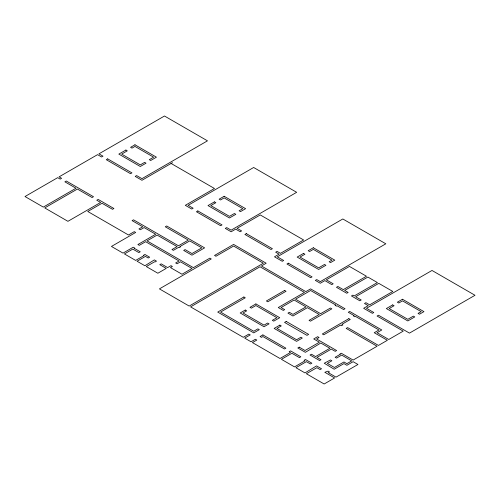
<?xml version="1.0" encoding="UTF-8"?>
<svg xmlns="http://www.w3.org/2000/svg" width="500" height="500" viewBox="0 0 500 500"><rect width="100%" height="100%" fill="white"/><g stroke="black" fill="none" stroke-linecap="round" stroke-linejoin="round"><path stroke-width="0.75" d="M172.506 162.65L141.95 180.287L135.213 176.4L136.619 175.588L141.95 178.663L207.481 140.831L164.481 116.006L98.95 153.837L102.987 156.169L101.581 156.981L97.544 154.65L59.088 176.85L61.594 178.3L60.188 179.112L57.681 177.662L25 196.531L43.312 207.106L75.994 188.238L64.881 181.825L66.287 181.012L93.488 196.713L92.081 197.525L77.4 189.05L44.725 207.919L67.931 221.319L100.612 202.45L96.775 200.238L98.181 199.425L113.919 208.506L112.513 209.319L102.019 203.263L87.769 211.488L128.475 234.988L134.269 231.644L135.675 232.456L111.45 246.444L123.012 253.119L133.206 247.231L134.613 248.044L134.213 248.275L140.244 251.762L138.831 252.575L132.8 249.094L124.419 253.931L135.656 260.419L144.037 255.575L143.525 255.281L144.931 254.469L149.65 257.194L148.244 258.006L145.444 256.388L137.062 261.231L144.894 265.756L154.344 259.9L156.5 261.144L155.087 261.956L154.688 261.725L146.306 266.569L157.856 273.238L166.238 268.394L159.781 264.669L161.188 263.856L167.644 267.581L170.969 265.669L172.375 266.481L170.463 267.581L181.988 274.237L191.994 268.456L180.475 261.806L177.069 263.769L175.656 262.956L179.062 260.994L145.625 241.688L139.306 245.338L137.9 244.525L155.688 234.25L144.131 227.575L140.369 229.75L138.956 228.938L142.719 226.762L132.1 220.631L133.506 219.819L178.481 245.781L188.337 240.094L165.275 226.781L166.688 225.969L204.613 247.862L191.944 255.181L183.694 250.419L185.1 249.606L191.944 253.556L201.8 247.862L189.744 240.906L179.887 246.594L180.406 246.9L179 247.712L178.481 247.413L173.4 250.344L171.988 249.531L177.075 246.594L157.1 235.062L147.037 240.875L193.4 267.644L209.844 258.15L211.25 258.962L159.419 288.888L189.163 306.062L263.356 263.225L233.612 246.05L215.944 256.256L214.537 255.444L233.612 244.425L266.175 263.225L261.431 265.963L305.856 291.613L310.6 288.875L345.019 308.744L343.606 309.556L337.1 305.8L336.519 306.137L335.112 305.325L335.694 304.988L310.6 290.5L295.531 299.2L320.619 313.688L330.419 308.031L331.825 308.844L310.469 321.175L309.056 320.363L319.212 314.5L307.387 307.675L292.95 316.012L287.962 313.131L289.369 312.319L292.95 314.387L305.981 306.863L294.119 300.012L281.087 307.538L284.675 309.606L283.269 310.419L278.275 307.538L304.45 292.425L260.025 266.775L190.575 306.875L243.281 337.306L248.837 334.094L250.244 334.906L244.688 338.119L251.025 341.775L255.387 339.256L256.794 340.069L252.431 342.587L280.006 358.506L290.481 352.463L289.156 351.7L290.562 350.887L300.8 356.794L299.394 357.606L291.887 353.275L281.413 359.319L294.525 366.894L305 360.844L304.081 360.319L305.494 359.506L311.856 363.181L310.45 363.994L306.406 361.656L295.931 367.706L304.969 372.919L316.55 365.894L321.538 368.769L320.125 369.581L316.85 367.688L306.375 373.731L324.156 383.994L334.625 377.95L324.819 372.287L328.088 371.131L329.494 371.944L328.269 372.656L336.031 377.137L357.956 364.481L353.119 361.694L346.887 365.294L343.956 363.6L334.188 369.237L324.269 363.244L330.45 359.969L331.863 360.781L327.344 363.394L334.419 367.481L343.956 361.975L346.887 363.669L351.712 360.881L341.706 355.1L336.55 358.075L335.144 357.262L340.294 354.288L339.906 354.062L341.312 353.25L353.119 360.069L377.069 346.244L346.194 328.419L347.6 327.606L378.475 345.431L387.362 340.294L374.231 332.713L378.975 329.975L355.531 316.438L354.95 316.775L353.537 315.963L354.119 315.625L348.3 312.269L349.712 311.456L381.788 329.975L377.044 332.713L388.769 339.481L403.225 331.138L377.075 316.038L378.481 315.225L409.469 333.113L475 295.281L432 270.456L366.469 308.288L373.787 312.519L372.381 313.331L363.65 308.288L368.231 305.644L364.5 303.494L365.906 302.681L369.637 304.831L392.8 291.456L378.787 283.369L355.625 296.744L361.213 299.969L359.806 300.781L351.444 295.956L352.85 295.144L354.219 295.931L377.381 282.556L367.869 277.062L344.706 290.438L348.156 292.431L346.75 293.244L336.469 287.306L337.875 286.494L343.3 289.625L366.463 276.25L349.444 266.425L326.281 279.8L333.181 283.788L331.775 284.6L324.875 280.613L320.294 283.256L315.338 280.394L316.75 279.581L320.294 281.631L385.825 243.8L342.825 218.969L277.294 256.806L283.669 260.487L282.262 261.3L274.481 256.806L279.056 254.163L275.681 252.213L277.087 251.4L280.462 253.35L303.631 239.975L260.275 214.944L237.106 228.319L241.612 230.919L240.206 231.731L235.7 229.131L231.125 231.775L225.294 228.412L226.7 227.594L231.125 230.15L296.656 192.312L253.656 167.488L188.119 205.319L193.144 208.225L191.737 209.037L185.306 205.319L214.456 188.494L171.1 163.463M107.681 158.881L106.275 159.694L130.519 173.694L131.925 172.881L107.681 158.881M125.894 150.031L118.831 154.106L140.294 166.5L146.019 163.194L144.613 162.381L140.294 164.875L121.65 154.106L127.3 150.844L125.894 150.031M134.969 144.787L130.581 147.319L131.994 148.138L134.969 146.419L153.619 157.181L149.306 159.675L150.712 160.487L156.431 157.181L134.969 144.787M197.838 210.931L196.431 211.744L220.6 225.7L222.013 224.887L197.838 210.931M214.444 201.875L208.006 205.588L229.469 217.981L235.812 214.319L234.406 213.506L229.469 216.356L210.819 205.588L215.85 202.688L214.444 201.875M224.144 196.275L219.137 199.163L220.544 199.975L224.144 197.9L242.794 208.669L239.1 210.8L240.506 211.612L245.606 208.669L224.144 196.275M246.306 233.631L244.9 234.444L270.988 249.506L272.4 248.694L246.306 233.631M303.5 253.425L297.175 257.075L318.644 269.469L325.887 265.281L324.481 264.469L318.644 267.844L299.994 257.075L304.906 254.237L303.5 253.425M313.312 247.756L308.194 250.712L309.6 251.525L313.312 249.381L331.962 260.15L329.169 261.762L330.581 262.575L334.781 260.15L313.312 247.756M288.363 263.194L286.956 264.006L310.65 277.688L312.056 276.875L288.363 263.194M243.869 296.988L217.725 312.081L253.75 332.881L259.312 329.675L257.9 328.862L253.75 331.256L220.544 312.081L245.281 297.806L243.869 296.988M245.281 310.044L240.188 312.981L264.037 326.75L269.056 323.856L267.644 323.044L264.037 325.125L243 312.981L246.688 310.856L245.281 310.044M255.881 303.925L249.975 307.331L251.381 308.144L255.881 305.55L276.913 317.694L272.337 320.331L273.744 321.144L279.725 317.694L255.881 303.925M284.631 290.444L266.4 300.969L267.806 301.781L286.038 291.256L284.631 290.444M262.9 334.919L260.081 336.544L261.488 337.356L262.9 336.544L284.462 348.988L285.869 348.175L262.9 334.919M279.856 325.125L274.156 328.419L296.575 341.362L302.275 338.069L300.869 337.256L296.575 339.738L276.969 328.419L281.269 325.938L279.856 325.125M286.231 321.45L284.55 322.419L306.969 335.363L308.65 334.387L286.231 321.45M299.231 347.163L297.825 347.975L305.369 352.331L320.8 343.031L329.906 348.288L315.544 356.581L311.469 354.231L310.062 355.044L319.575 360.538L320.988 359.725L316.95 357.394L331.319 349.1L335.213 351.35L336.619 350.538L316.544 338.95L319.056 337.494L317.65 336.681L313.725 338.95L319.394 342.219L305.031 350.513L299.231 347.163M348.844 318.669L322.344 333.975L323.75 334.787L340.487 325.125L341.5 325.706L342.912 324.894L341.894 324.312L350.256 319.481L348.844 318.669M392.669 304.906L386.35 308.556L407.812 320.95L414.775 316.931L413.369 316.119L407.812 319.325L389.169 308.556L394.081 305.719L392.669 304.906M402.488 299.244L397.362 302.2L398.775 303.012L402.488 300.869L421.138 311.631L418.062 313.406L419.469 314.219L423.95 311.631L402.488 299.244"/></g></svg>
